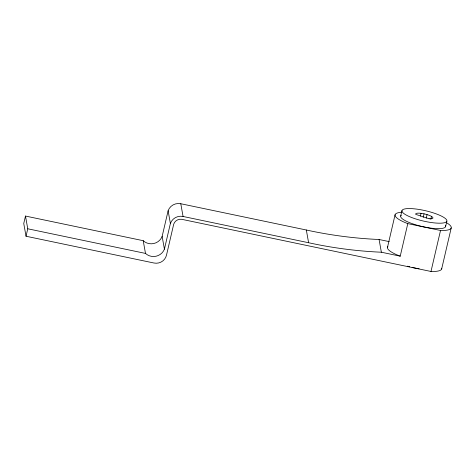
<?xml version="1.0" encoding="UTF-8"?>
<svg xmlns="http://www.w3.org/2000/svg" width="475" height="475" viewBox="0 0 475 475"><rect width="100%" height="100%" fill="white"/><g stroke="black" fill="none" stroke-linecap="round" stroke-linejoin="round"><path stroke-width="0.71" d="M389.209 241.615L379.086 239.501A417.798 404.813 -10.1 0 1 306.333 230.007L180.785 203.739A10.86 10.521 -10.1 0 0 168.114 210.763L162.141 236.431A11.602 11.24 -10.1 0 1 143.207 240.694L25.484 216.06L23.75 223.517L26.024 236.235L153.959 263.007A10.48 10.153 -10.1 0 0 166.487 255.206L173.702 224.212C174.681 220.928 178.244 218.779 181.604 219.284L430.985 271.468A28.833 6.585 13.1 0 0 441.708 268.262M26.024 236.235L27.758 228.784L25.484 216.06M27.758 228.784L145.487 253.412A11.602 11.24 -10.1 0 0 164.415 249.155L170.388 223.487L168.114 210.763M387.517 247.267L395.087 214.718M400.704 216.048L401.975 210.579M170.388 223.487A10.86 10.521 -10.1 0 1 183.059 216.463L308.608 242.731A417.798 404.813 -10.1 0 0 381.36 252.219L400.223 256.168L407.799 223.618L407.491 223.505A28.833 6.585 13.1 0 1 401.553 212.272M420.375 216.202L421.04 213.322M423.195 217.425L424.032 213.833M426.223 218.197L427.061 214.605M430.843 219.278L431.514 216.398M430.985 271.468L440.527 230.47A28.833 6.585 13.1 0 0 446.951 222.983M445.592 226.64L446.862 221.172A23.061 5.267 13.1 0 0 414.497 208.852A23.061 5.267 13.1 0 0 411.896 217.609A23.061 5.267 13.1 0 0 446.862 221.172M441.667 268.957L451.208 227.964M401.244 215.329L400.983 215.549A23.061 5.267 13.1 0 0 412.65 223.808A23.061 5.267 13.1 0 0 438.823 228.665L440.42 228.6A23.061 5.267 13.1 0 0 445.413 225.471M407.799 223.618L440.527 230.47M400.223 256.168L399.92 256.055A28.833 6.585 13.1 0 1 387.867 246.644M379.086 239.501L381.36 252.219M306.333 230.007L308.608 242.731M180.785 203.739L183.059 216.463M162.141 236.431L164.415 249.155M143.207 240.694L145.487 253.412M419.116 268.785A23.061 5.267 13.1 0 1 416.807 268.387L414.461 267.918A23.061 5.267 13.1 0 1 412.104 267.395M409.771 266.813A23.061 5.267 13.1 0 1 407.473 266.184M429.151 218.767L415.684 214.344A8.906 2.031 13.1 0 1 421.871 213.435A8.906 2.031 13.1 0 1 432.161 216.82A8.906 2.031 13.1 0 1 429.151 218.767"/></g></svg>
